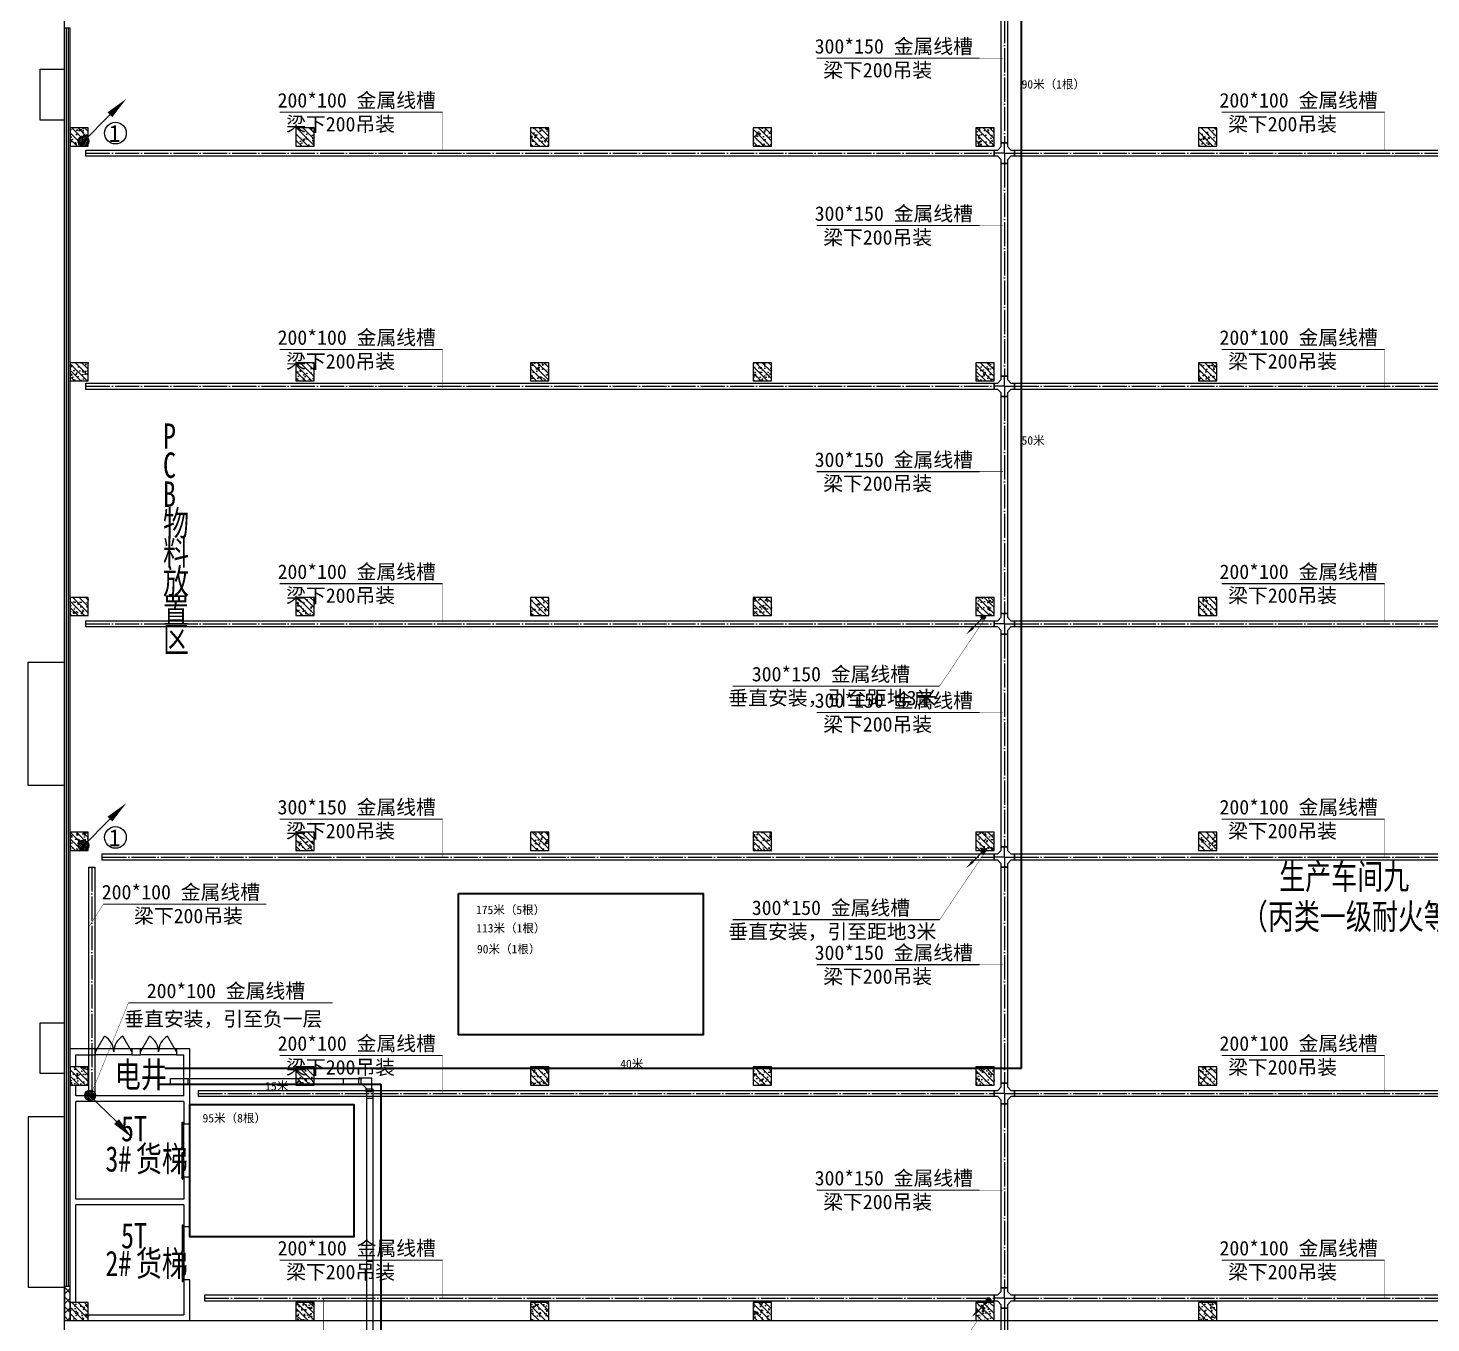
# Model space of a CAD drawing. Header units: millimetres. Extents: x -633009578 to 5705885, y -633235091 to 2571734.
# Drawn here: x 4037580 to 4095545, y 2128035 to 2181535 of the extents above; entities that cross this region are included whole.
import ezdxf

# ---------------------------------------------------------------- set-up
doc = ezdxf.new("R2010")
doc.units = ezdxf.units.MM
doc.header["$LTSCALE"] = 1000
doc.header["$MEASUREMENT"] = 0
doc.linetypes.add('DOTE', pattern=[2.4200000000000004, 2, -0.2, 0.02, -0.2])
doc.layers.get('0').update_dxf_attribs({"color": 9})
for name, color, linetype in [('000000000000电气', 7, 'Continuous'), ('A-COLUM(柱)', 255, 'Continuous'), ('A-DOOR(门）', 4, 'Continuous'), ('A-F-AREA(计算)', 5, 'Continuous'), ('A-FLOR(看线)', 8, 'Continuous'), ('A-HATH(填充)', 8, 'Continuous'), ('A-TEXT(房间)', 243, 'Continuous'), ('A-WALL(墙)', 255, 'Continuous'), ('A-WINDOW（窗）', 4, 'Continuous'), ('WALL', 9, 'Continuous'), ('电-弱电平面-箭头', 3, 'Continuous'), ('电-强电平面-线缆', 3, 'Continuous'), ('电-桥架', 4, 'Continuous'), ('设备-箱柜', 3, 'Continuous')]:
    doc.layers.add(name, color=color, linetype=linetype)
doc.styles.add('_TCH', font='simhei.ttf', dxfattribs={"width": 0.75, "bigfont": 'hztxt.shx'})
doc.styles.add('ELEC-DIM', font='simhei.ttf')
doc.styles.add('IDQSTYLE', font='simhei.ttf', dxfattribs={"width": 0.707, "bigfont": 'hztxt.shx'})
doc.styles.add('宋', font='simhei.ttf', dxfattribs={"width": 0.8})
doc.styles.add('宋体', font='simhei.ttf')

# ---------------------------------------------------------------- blocks, each defined once
blk = doc.blocks.new('*X3')
at = {"color": 0, "linetype": 'Continuous'}
for p, q in [((192.587376364835, 446.7215535232801), (193.8713933576327, 448.0055705160779)), ((192.6509968705344, 446.3609099602676), (194.2320369206452, 447.9419500103785)), ((192.6864539319484, 447.2448951591055), (193.3480517218074, 447.9064929489645)), ((192.7889704286661, 446.0746194496875), (194.5183274312254, 447.8039764522467)), ((192.9823694457329, 445.8437543980423), (194.7491924828706, 447.61057743518)), ((193.2275231399996, 445.664644023597), (194.9283028573159, 447.3654237409133)), ((193.5311577474, 445.5440145622856), (195.0489323186273, 447.0617891335129)), ((193.9202347052458, 445.5088274514194), (195.0841194294935, 446.6727121756671)), ((194.6075199946775, 445.7718486721392), (194.8210982087737, 445.9854268862354))]:
    blk.add_line(p, q, dxfattribs=at)
blk = doc.blocks.new('HC001442')
at = {"color": 0, "linetype": 'Continuous'}
blk.add_line((2.614797267597169e-12, -0.0577611932696982), (-3.1054929004722, -3.232738715066034), dxfattribs=at)
blk.add_lwpolyline([(-3.1054929004722, -3.232738715066034, 0.8, 0, 0), (-5.057392361375946, -5.119309791709952, 0, 0, 0)], format="xyseb", dxfattribs=at)
blk.add_circle((0, 0), 0.625, dxfattribs=at)
at = {"color": 0, "linetype": 'Continuous', "xscale": 0.5, "yscale": 0.5, "zscale": 0.5}
blk.add_blockref('*X3', (-96.91845018383279, -223.3780232566237), dxfattribs=at)
at = {"color": 0, "style": 'IDQSTYLE', "width": 0.7}
blk.add_attdef('PSFHATT', (2.62500001, -5.119309791709952), '', height=2.5, dxfattribs=at)
blk = doc.blocks.new('*X130')
at = {"color": 0, "linetype": 'Continuous'}
for p, q in [((192.587376364835, 446.7215535232801), (193.8713933576327, 448.0055705160779)), ((192.6509968705344, 446.3609099602676), (194.2320369206452, 447.9419500103785)), ((192.6864539319484, 447.2448951591055), (193.3480517218074, 447.9064929489645)), ((192.7889704286661, 446.0746194496875), (194.5183274312254, 447.8039764522467)), ((192.9823694457329, 445.8437543980423), (194.7491924828706, 447.61057743518)), ((193.2275231399996, 445.664644023597), (194.9283028573159, 447.3654237409133)), ((193.5311577474, 445.5440145622856), (195.0489323186273, 447.0617891335129)), ((193.9202347052458, 445.5088274514194), (195.0841194294935, 446.6727121756671)), ((194.6075199946775, 445.7718486721392), (194.8210982087737, 445.9854268862354))]:
    blk.add_line(p, q, dxfattribs=at)
blk = doc.blocks.new('HC001441')
at = {"color": 0, "linetype": 'Continuous'}
blk.add_line((0, -0.05776119327242668), (3.105492900474815, 3.117216328523909), dxfattribs=at)
blk.add_lwpolyline([(3.105492900474815, 3.117216328523909, 0.8, 0, 0), (5.057392361378561, 5.003787405167827, 0, 0, 0)], format="xyseb", dxfattribs=at)
blk.add_circle((0, 0), 0.625, dxfattribs=at)
at = {"color": 0, "linetype": 'Continuous', "xscale": 0.5, "yscale": 0.5, "zscale": 0.5}
blk.add_blockref('*X130', (-96.91845018383279, -223.3780232566237), dxfattribs=at)
at = {"color": 0, "style": 'IDQSTYLE', "width": 0.7}
blk.add_attdef('PSFHATT', (7.057392361378561, -0.62500001), '', height=2.5, dxfattribs=at)
blk = doc.blocks.new('G$CF6649E20')
at = {"layer": '电-弱电平面-箭头', "color": 4}
blk.add_circle((1316.889421409462, 332.4712073528208), 448.9330526033001, dxfattribs=at)
at = {"layer": '电-弱电平面-箭头', "color": 4, "xscale": 350, "yscale": 350, "zscale": 350}
blk.add_blockref('HC001441', (0, 0), dxfattribs=at)
at = {"layer": '电-弱电平面-箭头', "color": 4, "style": '宋'}
blk.add_text('1', height=700, dxfattribs=at).set_placement((1046.360447603278, -30.60809063538909))
blk = doc.blocks.new('G$C989A74A2')
for p in [(264.5834476654418, -18986.03853711719), (264.5834476654418, -48086.03853711719)]:
    blk.add_blockref('G$CF6649E20', p)
blk = doc.blocks.new('$DORLIB2D$00000127')
at = {"color": 0}
for points in [[(-0.5333333333328483, 0.7948983154366971), (-0.5333333333328483, 0.690405644187237)], [(-0.03333333333284827, 0.7948983154366971), (-0.5333333333328483, 0.7948983154366971)], [(-0.03333333333284827, 0.7948983154366971), (-0.03333333333284827, 0.690405644187237)], [(0.5333333333328483, 0.7948983154366971), (0.03333333333284827, 0.7948983154366971)], [(0.03333333333284827, 0.7948983154366971), (0.03333333333284827, 0.690405644187237)], [(0.5333333333328483, 0.7948983154366971), (0.5333333333328483, 0.690405644187237)], [(-0.03333333333284827, 0.690405644187237), (-0.5333333333328483, 0.690405644187237)], [(0.5333333333328483, 0.690405644187237), (0.03333333333284827, 0.690405644187237)], [(0.5, 0.4999999999999858), (-0.5, 0.4999999999999858)]]:
    blk.add_lwpolyline(points, dxfattribs=at)
blk = doc.blocks.new('$DorLib2D$00000231')
at = {"color": 0}
for p, q in [((-0.4999999999999947, 7.105427357601002e-15), (-0.2500000000000284, 0.4330127018921708)), ((0.5000000000000053, 7.105427357601002e-15), (0.250000000000032, 0.4330127018921708))]:
    blk.add_line(p, q, dxfattribs=at)
for centre, radius, start, end in [((-0.4999999999996803, 3.055333763768431e-13), 0.499999999999681, 0, 59.99999999996344), ((0.5000000000000426, -2.486899575160351e-14), 0.4999999999999835, 120.0000000000366, 180)]:
    blk.add_arc(centre, radius, start, end, dxfattribs=at)
blk = doc.blocks.new('$TCHSYS$WIN2D')
for p, q in [((-0.5, 0.5), (0.5, 0.5)), ((-0.5, 0.5), (-0.4999999999999999, -0.5)), ((0.5, 0.5), (0.4999999999999998, -0.5)), ((0.5, 0.1666666666666666), (-0.5, 0.1666666666666666)), ((0.5, -0.1666666666666667), (-0.5, -0.1666666666666667)), ((-0.4999999999999999, -0.5), (0.5, -0.5))]:
    blk.add_line(p, q)
blk = doc.blocks.new('_FZH')
h = blk.add_hatch()
h.set_pattern_fill('钢筋混凝土', color=256, scale=0.1, style=0)
h.set_pattern_definition([(45, (0, 0), (-0.1767766952966369, 0.1767766952966369), []), (50, (0, 0), (0.7172601826007535, -0.06275213498259512), [0.07500000000000001, -0.8250000000000001]), (355, (0, 0), (-0.138751333613, 0.7521921337000119), [0.06, -0.66]), (100.4514, (0.05977168000000001, -0.00522934), (0.5785093817140216, 0.6894395420609536), [0.06374019, -0.701142112]), (46.1842, (0, 0.2), (1.067241048625645, -0.1655190143290181), [0.1125, -1.2375]), (96.6356, (0.088936745, 0.186206693), (0.9346627055487033, 0.9741178709004418), [0.095610288, -1.051713]), (351.1842, (0, 0.2), (0.9346619451336272, 0.9741186009253247), [0.09000000000000001, -0.9900000000000001]), (21, (0.1, 0.15), (0.5969070521184617, -0.4026188906653388), [0.07500000000000001, -0.8250000000000001]), (326, (0.1, 0.15), (0.2433153319215824, 0.7251500450468529), [0.06, -0.66]), (71.4514, (0.149742233, 0.116448394), (0.84022262858149, 0.3225304967099524), [0.06374019, -0.701142112]), (37.50000000000001, (0, 0), (0.01215985531729062, 0.3328938538313115), [0, -0.652, 0, -0.67, 0, -0.6625000000000001]), (7.499999999999999, (0, 0), (0.2630695374421486, 0.3944117118823603), [0, -0.382, 0, -0.637, 0, -0.2525]), (-32.5, (-0.223, 0), (0.533822436172409, -0.02255487173437976), [0, -0.25, 0, -0.78, 0, -1.035]), (-42.5, (-0.323, 0), (0.5831861693423862, 0.1001049823323177), [0, -0.325, 0, -0.518, 0, -0.735])])
h.paths.add_polyline_path([(-0.5, -0.5), (0.5, -0.5), (0.5, 0.5), (-0.5, 0.5)])
blk.add_lwpolyline([(-0.5, -0.5), (0.5, -0.5), (0.5, 0.5), (-0.5, 0.5)], close=True)

msp = doc.modelspace()

# ---------------------------------------------------------------- hatches: boundary and pattern name
at = {"layer": 'A-HATH(填充)'}
h = msp.add_hatch(dxfattribs=at)
h.set_pattern_fill('多孔材料', color=256, scale=100, style=0)
h.set_pattern_definition([(45, (1607021.475196055, 677964.29318137), (-200.0002033111466, 200.0002033111467), []), (135, (1607021.475196055, 677964.29318137), (-200.0002033111467, -200.0002033111466), [])])
h.paths.add_polyline_path([(4039319.99403178, 2128134.629172626), (4039319.994031779, 2129534.629172784), (4039079.994031779, 2129534.629172784), (4039079.99403178, 2128134.629172626)])

# ---------------------------------------------------------------- linework, layer by layer
at = {"layer": '000000000000电气', "color": 1, "lineweight": 35}
for p, q in [((4078631.110877555, 2154015.756419795), (4078631.110877555, 2187129.298689352)), ((4078631.110877555, 2138563.191596956), (4078631.110877555, 2154015.756419795)), ((4043237.950087921, 2138563.191596956), (4078631.110877555, 2138563.191596956)), ((4043025.828435468, 2137893.672441802), (4052154.677816775, 2137893.672441802)), ((4052154.677816775, 2137893.672441802), (4052154.677816775, 2124550.479130806))]:
    msp.add_line(p, q, dxfattribs=at)
for points in [[(4055370.837727953, 2145783.607810909), (4065470.457478072, 2145783.607810909), (4065470.457478072, 2139939.802672476), (4055370.837727953, 2139939.802672476)], [(4044259.994032077, 2137066.636209958), (4051045.057379165, 2137066.636209958), (4051045.057379165, 2131588.70408889), (4044259.994032077, 2131588.70408889)]]:
    msp.add_lwpolyline(points, close=True, dxfattribs=at)
at = {"layer": 'A-DOOR(门）'}
for p, q in [((4041869.994031835, 2139354.629172626), (4040369.994031835, 2139354.629172626)), ((4041869.994031835, 2139114.629172626), (4040369.994031835, 2139114.629172626)), ((4043719.994031806, 2139354.629172626), (4042219.994031806, 2139354.629172626)), ((4043719.994031806, 2139114.629172626), (4042219.994031806, 2139114.629172626))]:
    msp.add_line(p, q, dxfattribs=at)
at = {"layer": 'A-F-AREA(计算)'}
msp.add_lwpolyline([(4039079.994031782, 2196074.629172625), (4173359.994031782, 2196074.629172625), (4173359.994031782, 2059994.629172625), (4039079.994031782, 2059994.629172625)], close=True, dxfattribs=at)
at = {"layer": 'A-FLOR(看线)'}
for points in [[(4039079.994031789, 2177734.629172852), (4038079.994031789, 2177734.629172852), (4038079.994031789, 2179834.629172697), (4039079.994031782, 2179834.629172697)], [(4039079.994031776, 2150234.629666903), (4037579.994031781, 2150234.629666903), (4037579.994031782, 2155334.629419829), (4039079.99403178, 2155334.629419829)], [(4039079.994031787, 2138334.629172615), (4038079.994031787, 2138334.629172615), (4038079.994031787, 2140434.62917246), (4039079.99403178, 2140434.62917246)], [(4039079.994031782, 2136554.629173296), (4037579.994031782, 2136554.629173296), (4037579.994031782, 2129514.629172376), (4039079.994031776, 2129514.629172376)], [(4040069.99403178, 2128134.629172626), (4106119.994031765, 2128134.629172626)]]:
    msp.add_lwpolyline(points, dxfattribs=at)
at = {"layer": 'A-WALL(墙)'}
for p, q in [((4039319.994031808, 2138609.629172255), (4039319.994032071, 2139354.629172619)), ((4040369.994031504, 2139354.629172629), (4039319.994032071, 2139354.629172619)), ((4039559.994031933, 2138609.629172255), (4039559.994032071, 2139114.629172631)), ((4039559.994032071, 2139114.629172631), (4040369.994031504, 2139114.629172598)), ((4040369.994031504, 2139114.629172598), (4040369.994031504, 2139354.629172629)), ((4042219.994031504, 2139354.629172629), (4041869.994031504, 2139354.629172629)), ((4041869.994031504, 2139354.629172629), (4041869.994031504, 2139114.629172598)), ((4041869.994031504, 2139114.629172598), (4042219.994031505, 2139114.629172598)), ((4042219.994031505, 2139114.629172598), (4042219.994031504, 2139354.629172629)), ((4044259.994032183, 2139354.629172619), (4043719.994031504, 2139354.629172629)), ((4043719.994031504, 2139354.629172629), (4043719.994031504, 2139114.629172598)), ((4043719.994031504, 2139114.629172598), (4044019.994032096, 2139114.629172631)), ((4044019.994032096, 2137424.629173281), (4044019.994032096, 2139114.629172631)), ((4044259.994032075, 2137304.629173325), (4044259.994032183, 2139354.629172619)), ((4039319.994031841, 2137304.629173325), (4039319.994031739, 2137859.629172906)), ((4039559.994031394, 2137424.629173281), (4039559.994031847, 2137859.629172906)), ((4039319.994031841, 2133034.629172826), (4039319.994031841, 2137304.629173325)), ((4044019.994032096, 2137424.629173281), (4039559.994031394, 2137424.629173281)), ((4039559.994031924, 2133154.629172827), (4039559.994031923, 2137184.629173317)), ((4044019.994031998, 2137184.629173317), (4039559.994031923, 2137184.629173317)), ((4044019.994031998, 2137184.629173317), (4044019.994032001, 2136254.629172784)), ((4044259.994032085, 2136254.629172784), (4044259.994032075, 2137304.629173325)), ((4044019.994032001, 2136254.629172784), (4044259.994032085, 2136254.629172784)), ((4044259.994032085, 2134054.629172276), (4044019.994032002, 2134054.629172276)), ((4044019.994032002, 2134054.629172276), (4044019.994032, 2133154.629172827)), ((4044259.994032076, 2133034.629172826), (4044259.994032085, 2134054.629172276)), ((4044019.994032, 2133154.629172827), (4039559.994031924, 2133154.629172827)), ((4039319.994031904, 2128884.629172906), (4039319.994031841, 2133034.629172826)), ((4039559.994031841, 2128884.629172906), (4039559.994031756, 2132914.629172851)), ((4044019.994032057, 2132914.629172851), (4039559.994031756, 2132914.629172851)), ((4044019.994032057, 2132914.629172851), (4044019.994032065, 2132014.629172784)), ((4044259.994032092, 2132014.629172784), (4044259.994032076, 2133034.629172826)), ((4044019.994032065, 2132014.629172784), (4044259.994032092, 2132014.629172784)), ((4044259.99403208, 2129814.629173293), (4044019.994032065, 2129814.629173293)), ((4044019.994032065, 2129814.629173293), (4044019.994032058, 2128374.629172571)), ((4044259.994032049, 2128134.629172587), (4044259.99403208, 2129814.629173293)), ((4040069.994031993, 2128374.629172672), (4044019.994032058, 2128374.629172571)), ((4040069.994031993, 2128134.629172657), (4044259.994032049, 2128134.629172587))]:
    msp.add_line(p, q, dxfattribs=at)
at = {"layer": 'WALL'}
for p, q in [((4039319.994031779, 2129534.629172784), (4039079.994031779, 2129534.629172784)), ((4039079.994031779, 2129534.629172784), (4039079.99403178, 2128134.629172626)), ((4039319.99403178, 2128134.629172626), (4039319.994031779, 2129534.629172784)), ((4039079.99403178, 2128134.629172626), (4039319.99403178, 2128134.629172626))]:
    msp.add_line(p, q, dxfattribs=at)
at = {"layer": '电-强电平面-线缆', "color": 1, "linetype": 'Continuous', "const_width": 30}
msp.add_lwpolyline([(4049784, 2129064.395047395), (4049784, 2126898.5)], dxfattribs=at)
at = {"layer": '电-桥架', "color": 5, "linetype": 'DOTE', "ltscale": 0.5}
for p, q in [((4077918.574207263, 2185541.79037632), (4077918.574223148, 2176790.805633994)), ((4077918.57422392, 2176365.805633994), (4077918.574223148, 2176790.805633994)), ((4039964.00885416, 2176365.805633994), (4077493.57422392, 2176365.805633994)), ((4077918.57422392, 2176365.805633994), (4077493.57422392, 2176365.805633994)), ((4077918.57422392, 2176365.805633994), (4078343.57422392, 2176365.805633994)), ((4077918.57422392, 2176365.805633994), (4077918.574224691, 2175940.805633994)), ((4078343.57422392, 2176365.805633994), (4144914.061431618, 2176365.805633994)), ((4077918.574224691, 2175940.805633994), (4077918.574240635, 2167157.823055513)), ((4039964.00885416, 2166732.823055513), (4077493.574241407, 2166732.823055513)), ((4077918.574241407, 2166732.823055513), (4077493.574241407, 2166732.823055513)), ((4077918.574241407, 2166732.823055513), (4077918.574240635, 2167157.823055513)), ((4077918.574241407, 2166732.823055513), (4077918.574242178, 2166307.823055513)), ((4077918.574241407, 2166732.823055513), (4078343.574241407, 2166732.823055513)), ((4078343.574241407, 2166732.823055513), (4144914.061449302, 2166732.823055513)), ((4077918.574242178, 2166307.823055513), (4077918.574258452, 2157343.086088762)), ((4039964.00885416, 2156918.086088762), (4077493.574259223, 2156918.086088762)), ((4077918.574259223, 2156918.086088762), (4077493.574259223, 2156918.086088762)), ((4077918.574259223, 2156918.086088762), (4077918.574258452, 2157343.086088762)), ((4077918.574259223, 2156918.086088762), (4077918.574259995, 2156493.086088762)), ((4077918.574259223, 2156918.086088762), (4078343.574259223, 2156918.086088762)), ((4078343.574259223, 2156918.086088762), (4144914.061467319, 2156918.086088762)), ((4077918.574259995, 2156493.086088762), (4077918.574275939, 2147710.103510283)), ((4077918.57427671, 2147285.103510283), (4077918.574275939, 2147710.103510283)), ((4040645.712387721, 2147285.103510279), (4077493.57427671, 2147285.103510283)), ((4077918.57427671, 2147285.103510283), (4077493.57427671, 2147285.103510283)), ((4077918.57427671, 2147285.103510283), (4077918.574277482, 2146860.103510283)), ((4077918.57427671, 2147285.103510283), (4078343.57427671, 2147285.103510283)), ((4078343.57427671, 2147285.103510283), (4144914.061485003, 2147285.103510283)), ((4040220.712386958, 2146860.103510283), (4040220.712372172, 2137463.223113648)), ((4077918.574277482, 2146860.103510283), (4077918.574293673, 2137940.8051406)), ((4077918.574294445, 2137515.8051406), (4077918.574293673, 2137940.8051406)), ((4044620.057356586, 2137515.8051406), (4077493.574294445, 2137515.8051406)), ((4077918.574294445, 2137515.8051406), (4077493.574294445, 2137515.8051406)), ((4077918.574294445, 2137515.8051406), (4077918.574295216, 2137090.8051406)), ((4077918.574294445, 2137515.8051406), (4078343.574294445, 2137515.8051406)), ((4078343.574294445, 2137515.8051406), (4144914.061502936, 2137515.8051406)), ((4077918.574295216, 2137090.8051406), (4077918.574309015, 2129489.395047395)), ((4044881.670379602, 2129064.395047395), (4077493.574309786, 2129064.395047395)), ((4077918.574309786, 2129064.395047395), (4077493.574309786, 2129064.395047395)), ((4077918.574309786, 2129064.395047395), (4077918.574309015, 2129489.395047395)), ((4077918.574309786, 2129064.395047395), (4077918.574310558, 2128639.395047395)), ((4077918.574309786, 2129064.395047395), (4078343.574309786, 2129064.395047395)), ((4078343.574309786, 2129064.395047395), (4144914.061518451, 2129064.395047395)), ((4077918.574310558, 2128639.395047395), (4077918.574330654, 2117569.399305051))]:
    msp.add_line(p, q, dxfattribs=at)
at = {"layer": '电-桥架', "ltscale": 0.5}
for points in [[(4077793.574223148, 2176790.805633766), (4077793.574207263, 2185541.790376092), (4078043.574207263, 2185541.790376548), (4078043.574223148, 2176790.805634221)], [(4078343.574223921, 2176240.805633994), (4078193.574223921, 2176240.805633994), (4078043.574224419, 2176090.805634222), (4078043.574224692, 2175940.805634222), (4077793.574224692, 2175940.805633767), (4077793.574224419, 2176090.805633767), (4077643.574223921, 2176240.805633994), (4077493.574223921, 2176240.805633994), (4077493.574223919, 2176490.805633994), (4077643.574223919, 2176490.805633994), (4077793.574223421, 2176640.805633766), (4077793.574223149, 2176790.805633766), (4078043.574223149, 2176790.805634221), (4078043.574223421, 2176640.805634221), (4078193.57422392, 2176490.805633994), (4078343.57422392, 2176490.805633994)], [(4077493.574223921, 2176240.805633994), (4039964.008854161, 2176240.805633994), (4039964.00885416, 2176490.805633994), (4077493.57422392, 2176490.805633994)], [(4144914.061431619, 2176240.805633994), (4078343.574223921, 2176240.805633994), (4078343.57422392, 2176490.805633994), (4144914.061431618, 2176490.805633994)], [(4077793.574240635, 2167157.823055285), (4077793.574224691, 2175940.805633766), (4078043.574224691, 2175940.805634221), (4078043.574240635, 2167157.82305574)], [(4077493.574241408, 2166607.823055513), (4039964.008854161, 2166607.823055513), (4039964.00885416, 2166857.823055513), (4077493.574241407, 2166857.823055513)], [(4078343.574241408, 2166607.823055513), (4078193.574241408, 2166607.823055513), (4078043.574241906, 2166457.82305574), (4078043.574242179, 2166307.82305574), (4077793.574242179, 2166307.823055285), (4077793.574241906, 2166457.823055285), (4077643.574241408, 2166607.823055513), (4077493.574241408, 2166607.823055513), (4077493.574241406, 2166857.823055513), (4077643.574241406, 2166857.823055513), (4077793.574240908, 2167007.823055285), (4077793.574240636, 2167157.823055285), (4078043.574240636, 2167157.82305574), (4078043.574240908, 2167007.82305574), (4078193.574241407, 2166857.823055513), (4078343.574241407, 2166857.823055513)], [(4144914.061449303, 2166607.823055513), (4078343.574241408, 2166607.823055513), (4078343.574241407, 2166857.823055513), (4144914.061449302, 2166857.823055513)], [(4077793.574258452, 2157343.086088534), (4077793.574242178, 2166307.823055285), (4078043.574242178, 2166307.82305574), (4078043.574258452, 2157343.086088989)], [(4077493.574259224, 2156793.086088762), (4039964.008854161, 2156793.086088762), (4039964.00885416, 2157043.086088762), (4077493.574259223, 2157043.086088762)], [(4078343.574259225, 2156793.086088762), (4078193.574259225, 2156793.086088762), (4078043.574259723, 2156643.086088989), (4078043.574259995, 2156493.086088989), (4077793.574259995, 2156493.086088534), (4077793.574259723, 2156643.086088534), (4077643.574259224, 2156793.086088762), (4077493.574259224, 2156793.086088762), (4077493.574259223, 2157043.086088762), (4077643.574259223, 2157043.086088762), (4077793.574258725, 2157193.086088534), (4077793.574258452, 2157343.086088534), (4078043.574258452, 2157343.086088989), (4078043.574258725, 2157193.086088989), (4078193.574259223, 2157043.086088762), (4078343.574259223, 2157043.086088762)], [(4144914.06146732, 2156793.086088762), (4078343.574259224, 2156793.086088762), (4078343.574259223, 2157043.086088762), (4144914.061467319, 2157043.086088762)], [(4077793.574275939, 2147710.103510055), (4077793.574259995, 2156493.086088534), (4078043.574259995, 2156493.086088989), (4078043.574275939, 2147710.10351051)], [(4078343.574276712, 2147160.103510283), (4078193.574276712, 2147160.103510283), (4078043.57427721, 2147010.103510511), (4078043.574277482, 2146860.103510511), (4077793.574277482, 2146860.103510056), (4077793.57427721, 2147010.103510056), (4077643.574276711, 2147160.103510283), (4077493.574276711, 2147160.103510283), (4077493.57427671, 2147410.103510283), (4077643.57427671, 2147410.103510283), (4077793.574276212, 2147560.103510055), (4077793.574275939, 2147710.103510055), (4078043.574275939, 2147710.10351051), (4078043.574276212, 2147560.10351051), (4078193.57427671, 2147410.103510283), (4078343.57427671, 2147410.103510283)], [(4077493.574276711, 2147160.103510283), (4040645.712387722, 2147160.103510279), (4040645.712387721, 2147410.103510279), (4077493.57427671, 2147410.103510283)], [(4144914.061485004, 2147160.103510283), (4078343.574276711, 2147160.103510283), (4078343.57427671, 2147410.103510283), (4144914.061485003, 2147410.103510283)], [(4040095.712372172, 2137463.223113872), (4040095.712386958, 2146860.103510506), (4040345.712386958, 2146860.103510059), (4040345.712372172, 2137463.223113425)], [(4077793.574293673, 2137940.805140372), (4077793.574277482, 2146860.103510055), (4078043.574277482, 2146860.10351051), (4078043.574293673, 2137940.805140827)], [(4050598.216767229, 2137888.367386078), (4043459.75097426, 2137888.367386078), (4043459.750974259, 2138138.367386078), (4050598.216767228, 2138138.367386078)], [(4051329.823669531, 2137888.367386078), (4044191.357876562, 2137888.367386078), (4044191.357876561, 2138138.367386078), (4051329.82366953, 2138138.367386078)], [(4051230.519708167, 2137899.970252042), (4051380.519708167, 2137899.970252042), (4051530.519707675, 2137749.970252267), (4051530.519707405, 2137599.970252267), (4051780.519707405, 2137599.970251817), (4051780.519708393, 2138149.970252042), (4051230.519708169, 2138149.970252042)], [(4078343.574294446, 2137390.8051406), (4078193.574294446, 2137390.8051406), (4078043.574294944, 2137240.805140828), (4078043.574295217, 2137090.805140828), (4077793.574295217, 2137090.805140373), (4077793.574294944, 2137240.805140373), (4077643.574294446, 2137390.8051406), (4077493.574294446, 2137390.8051406), (4077493.574294444, 2137640.8051406), (4077643.574294444, 2137640.8051406), (4077793.574293946, 2137790.805140372), (4077793.574293674, 2137940.805140372), (4078043.574293674, 2137940.805140827), (4078043.574293946, 2137790.805140827), (4078193.574294445, 2137640.8051406), (4078343.574294445, 2137640.8051406)], [(4077493.574294446, 2137390.8051406), (4044620.057356587, 2137390.8051406), (4044620.057356586, 2137640.8051406), (4077493.574294445, 2137640.8051406)], [(4051820.788625817, 2137318.815420706), (4051820.788494053, 2063908.338486118), (4051570.788494053, 2063908.338486566), (4051570.788625817, 2137318.815421154)], [(4051820.788621522, 2137706.878759115), (4051820.788621522, 2130568.412966146), (4051570.788621522, 2130568.412966145), (4051570.788621522, 2137706.878759114)], [(4144914.061502937, 2137390.8051406), (4078343.574294446, 2137390.8051406), (4078343.574294445, 2137640.8051406), (4144914.061502936, 2137640.8051406)], [(4077793.574309015, 2129489.395047166), (4077793.574295216, 2137090.805140372), (4078043.574295216, 2137090.805140827), (4078043.574309015, 2129489.395047622)], [(4077493.574309787, 2128939.395047395), (4044881.670379603, 2128939.395047395), (4044881.670379602, 2129189.395047395), (4077493.574309786, 2129189.395047395)], [(4078343.574309788, 2128939.395047395), (4078193.574309788, 2128939.395047395), (4078043.574310286, 2128789.395047622), (4078043.574310558, 2128639.395047622), (4077793.574310558, 2128639.395047167), (4077793.574310286, 2128789.395047167), (4077643.574309787, 2128939.395047395), (4077493.574309787, 2128939.395047395), (4077493.574309786, 2129189.395047395), (4077643.574309786, 2129189.395047395), (4077793.574309288, 2129339.395047167), (4077793.574309015, 2129489.395047167), (4078043.574309015, 2129489.395047622), (4078043.574309288, 2129339.395047622), (4078193.574309786, 2129189.395047395), (4078343.574309786, 2129189.395047395)], [(4144914.061518452, 2128939.395047395), (4078343.574309787, 2128939.395047395), (4078343.574309786, 2129189.395047395), (4144914.061518451, 2129189.395047395)], [(4077793.574330654, 2117569.399304823), (4077793.574310558, 2128639.395047166), (4078043.574310558, 2128639.395047622), (4078043.574330654, 2117569.399305278)]]:
    msp.add_lwpolyline(points, close=True, dxfattribs=at)
at = {"layer": '设备-箱柜', "color": 6}
for points in [[(4077868.571000663, 2180286.773856758, 15, 15, 0), (4076894.816785443, 2180286.773856758, 15, 15, 0), (4076894.816785443, 2180286.773856758, 45, 45, 0), (4070169.887095019, 2180286.773856758, 45, 45, 0)], [(4054703.254561677, 2176465.853908454, 15, 15, 0), (4054703.254561677, 2178056.140807257, 15, 15, 0), (4054703.254561677, 2178056.140807257, 45, 45, 0), (4047978.324871252, 2178056.140807257, 45, 45, 0)], [(4093622.745534987, 2176465.853908454, 15, 15, 0), (4093622.745534987, 2178056.140807257, 15, 15, 0), (4093622.745534987, 2178056.140807257, 45, 45, 0), (4086897.815844563, 2178056.140807257, 45, 45, 0)], [(4077868.571000663, 2173375.885885732, 15, 15, 0), (4076894.816785443, 2173375.885885732, 15, 15, 0), (4076894.816785443, 2173375.885885732, 45, 45, 0), (4070169.887095019, 2173375.885885732, 45, 45, 0)], [(4054703.254561677, 2166664.202006578, 15, 15, 0), (4054703.254561677, 2168254.48890538, 15, 15, 0), (4054703.254561677, 2168254.48890538, 45, 45, 0), (4047978.324871252, 2168254.48890538, 45, 45, 0)], [(4093622.745534987, 2166664.202006578, 15, 15, 0), (4093622.745534987, 2168254.48890538, 15, 15, 0), (4093622.745534987, 2168254.48890538, 45, 45, 0), (4086897.815844563, 2168254.48890538, 45, 45, 0)], [(4077868.571000663, 2163206.610607154, 15, 15, 0), (4076894.816785443, 2163206.610607154, 15, 15, 0), (4076894.816785443, 2163206.610607154, 45, 45, 0), (4070169.887095019, 2163206.610607154, 45, 45, 0)], [(4054703.254561677, 2156987.568422899, 15, 15, 0), (4054703.254561677, 2158577.855321702, 15, 15, 0), (4054703.254561677, 2158577.855321702, 45, 45, 0), (4047978.324871252, 2158577.855321702, 45, 45, 0)], [(4093622.745534987, 2156987.568422899, 15, 15, 0), (4093622.745534987, 2158577.855321702, 15, 15, 0), (4093622.745534987, 2158577.855321702, 45, 45, 0), (4086897.815844563, 2158577.855321702, 45, 45, 0)], [(4077179.396057379, 2157221.729506819, 15, 15, 0), (4075243.515276277, 2154348.34539925, 15, 15, 0), (4075243.515276277, 2154348.34539925, 45, 45, 0), (4066688.325131857, 2154348.34539925, 45, 45, 0)], [(4077868.571000663, 2153256.686740172, 15, 15, 0), (4076894.816785443, 2153256.686740172, 15, 15, 0), (4076894.816785443, 2153256.686740172, 45, 45, 0), (4070169.887095019, 2153256.686740172, 45, 45, 0)], [(4054703.254561677, 2147261.311077247, 15, 15, 0), (4054703.254561677, 2148851.597976049, 15, 15, 0), (4054703.254561677, 2148851.597976049, 45, 45, 0), (4047978.324871252, 2148851.597976049, 45, 45, 0)], [(4093622.745534987, 2147261.311077247, 15, 15, 0), (4093622.745534987, 2148851.597976049, 15, 15, 0), (4093622.745534987, 2148851.597976049, 45, 45, 0), (4086897.815844563, 2148851.597976049, 45, 45, 0)], [(4077179.396074903, 2147568.493406965, 15, 15, 0), (4075243.515293801, 2144695.109299396, 15, 15, 0), (4075243.515293801, 2144695.109299396, 45, 45, 0), (4066688.325149381, 2144695.109299396, 45, 45, 0)], [(4040121.341976915, 2144448.558899061, 15, 15, 0), (4040694.262269855, 2145339.883040477, 15, 15, 0), (4040694.262269855, 2145339.883040477, 45, 45, 0), (4047419.191960279, 2145339.883040477, 45, 45, 0)], [(4077868.571000663, 2142838.094010162, 15, 15, 0), (4076894.816785443, 2142838.094010162, 15, 15, 0), (4076894.816785443, 2142838.094010162, 45, 45, 0), (4070169.887095019, 2142838.094010162, 45, 45, 0)], [(4040177.026324693, 2137469.921028272, 15, 15, 0), (4041730.10592792, 2141260.158886149, 15, 15, 0), (4041730.10592792, 2141260.158886149, 45, 45, 0), (4050162.338091304, 2141260.158886149, 45, 45, 0)], [(4054703.254561677, 2137498.135570519, 15, 15, 0), (4054703.254561677, 2139088.422469321, 15, 15, 0), (4054703.254561677, 2139088.422469321, 45, 45, 0), (4047978.324871252, 2139088.422469321, 45, 45, 0)], [(4093622.745534987, 2137498.135570519, 15, 15, 0), (4093622.745534987, 2139088.422469321, 15, 15, 0), (4093622.745534987, 2139088.422469321, 45, 45, 0), (4086897.815844563, 2139088.422469321, 45, 45, 0)], [(4077868.571000663, 2133525.128285923, 15, 15, 0), (4076894.816785443, 2133525.128285923, 15, 15, 0), (4076894.816785443, 2133525.128285923, 45, 45, 0), (4070169.887095019, 2133525.128285923, 45, 45, 0)], [(4054703.254561677, 2129039.621506151, 15, 15, 0), (4054703.254561677, 2130629.908404953, 15, 15, 0), (4054703.254561677, 2130629.908404953, 45, 45, 0), (4047978.324871252, 2130629.908404953, 45, 45, 0)], [(4093622.745534987, 2129039.621506151, 15, 15, 0), (4093622.745534987, 2130629.908404953, 15, 15, 0), (4093622.745534987, 2130629.908404953, 45, 45, 0), (4086897.815844563, 2130629.908404953, 45, 45, 0)], [(4077399.312224289, 2129015.055802263, 15, 15, 0), (4075463.431443187, 2126141.671694694, 15, 15, 0), (4075463.431443187, 2126141.671694694, 45, 45, 0), (4066908.241298767, 2126141.671694694, 45, 45, 0)]]:
    msp.add_lwpolyline(points, format="xyseb", dxfattribs=at)

# ---------------------------------------------------------------- block references
msp.add_blockref('G$C989A74A2', (4039609, 2195847.852026015))
msp.add_blockref('G$C989A74A2', (4039609, 2195847.852026015))
at = {"layer": 'A-COLUM(柱)', "xscale": 750, "yscale": 750, "zscale": 750, "rotation": 270}
for p in [(4039694.99403178, 2177034.629172626), (4049019.99403178, 2177034.629172626), (4058719.99403178, 2177034.629172626), (4067919.99403178, 2177034.629172626), (4077119.99403178, 2177034.629172626), (4086319.99403178, 2177034.629172626), (4039694.99403178, 2167334.629172626), (4049019.99403178, 2167334.629172626), (4058719.99403178, 2167334.629172626), (4067919.99403178, 2167334.629172626), (4077119.99403178, 2167334.629172626), (4086319.99403178, 2167334.629172626), (4039694.99403178, 2157634.629172626), (4049019.99403178, 2157634.629172626), (4058719.99403178, 2157634.629172626), (4067919.99403178, 2157634.629172626), (4077119.99403178, 2157634.629172626), (4086319.99403178, 2157634.629172626), (4039694.99403178, 2147934.629172626), (4049019.99403178, 2147934.629172626), (4058719.99403178, 2147934.629172626), (4067919.99403178, 2147934.629172626), (4077119.99403178, 2147934.629172626), (4086319.99403178, 2147934.629172626), (4039694.99403178, 2138234.629172626), (4049019.99403178, 2138234.629172626), (4058719.99403178, 2138234.629172626), (4067919.99403178, 2138234.629172626), (4077119.99403178, 2138234.629172626), (4086319.99403178, 2138234.629172626), (4039694.99403178, 2128509.629172626), (4049019.99403178, 2128509.629172626), (4058719.99403178, 2128509.629172626), (4067919.99403178, 2128509.629172626), (4077119.99403178, 2128509.629172626), (4086319.99403178, 2128509.629172626)]:
    msp.add_blockref('_FZH', p, dxfattribs=at)
at = {"layer": 'A-DOOR(门）', "extrusion": (0, 0, -1), "xscale": -1500, "yscale": 1500, "zscale": 1500}
for p in [(-4041119.994031835, 2139234.629172626), (-4042969.994031806, 2139234.629172626)]:
    msp.add_blockref('$DorLib2D$00000231', p, dxfattribs=at)
at = {"layer": 'A-DOOR(门）', "extrusion": (0, 0, -1), "xscale": 2200, "yscale": 240, "zscale": 2200, "rotation": 269.9999999999876}
msp.add_blockref('$DORLIB2D$00000127', (-4044139.994032075, 2135154.629172621), dxfattribs=at)
at = {"layer": 'A-DOOR(门）', "xscale": 2200, "yscale": 240, "zscale": 2200, "rotation": 90.00000000001117}
msp.add_blockref('$DORLIB2D$00000127', (4044139.994032076, 2130914.629173031), dxfattribs=at)
at = {"layer": 'A-WINDOW（窗）', "extrusion": (0, 0, -1), "xscale": 52000, "yscale": 240, "zscale": 52000, "rotation": 90.00000000000001}
msp.add_blockref('$TCHSYS$WIN2D', (-4039199.99403178, 2155534.629172669), dxfattribs=at)
at = {"layer": '电-弱电平面-箭头', "color": 4, "xscale": 140, "yscale": 140, "zscale": 140}
for p in [(4077047.210891523, 2157198.353851818), (4077047.210909047, 2147545.117751964), (4077267.127058433, 2128991.680147263)]:
    msp.add_blockref('HC001442', p, dxfattribs=at)
at = {"layer": '电-弱电平面-箭头', "color": 4, "xscale": 350, "yscale": 350, "zscale": 350, "rotation": 270}
msp.add_blockref('HC001441', (4040144.957323092, 2137437.852026671), dxfattribs=at)

# ---------------------------------------------------------------- texts
at = {"layer": '000000000000电气', "color": 4, "lineweight": 35, "style": '宋体'}
for s, p in [('90米（1根）', (4078631.110877555, 2179035.368502133)), ('175米（5根）', (4056087.021455503, 2144925.965887191)), ('113米（1根）', (4056097.394598782, 2144170.528330145)), ('90米（1根）', (4056127.502898836, 2143305.581650127)), ('95米（8根）', (4044789.009899987, 2136319.645466178))]:
    msp.add_text(s, height=350, dxfattribs=at).set_placement(p)
at = {"layer": '000000000000电气', "lineweight": 35, "style": '宋体'}
for s, p in [('50米', (4078631.110877555, 2164322.002977246)), ('40米', (4062048.481076421, 2138563.191596956)), ('15米', (4047379.978725325, 2137640.8051406))]:
    msp.add_text(s, height=350, dxfattribs=at).set_placement(p)
at = {"layer": 'A-TEXT(房间)', "style": '_TCH', "width": 0.75}
for s, p in [('P', (4043156.363140235, 2164150.179272025)), ('C', (4043156.363140235, 2162950.179272025)), ('B', (4043156.363140235, 2161750.179272025)), ('物', (4043156.363140235, 2160550.179272025)), ('料', (4043156.363140235, 2159350.179272025)), ('放', (4043156.363140235, 2158150.179272025)), ('置', (4043156.363140235, 2156950.179272025)), ('区', (4043156.363140235, 2155750.179272025)), ('生产车间九', (4089274.145368244, 2145954.006570367)), ('（丙类一级耐火等级）', (4087731.69048638, 2144302.271348611)), ('电井', (4041163.903848051, 2137764.35704398)), ('5T', (4041421.483679144, 2135537.583160912)), ('货梯', (4042035.243043832, 2134288.292558114)), ('3#', (4040775.243043832, 2134288.292558114)), ('5T', (4041421.483679144, 2131113.681394914)), ('2#', (4040775.243043832, 2129968.108168505)), ('货梯', (4042035.243043832, 2129968.108168505))]:
    msp.add_text(s, height=1050, dxfattribs=at).set_placement(p)
at = {"layer": '设备-箱柜', "color": 6, "style": 'ELEC-DIM'}
for s, p in [('300*150 金属线槽', (4070081.984841647, 2180481.477761646)), ('梁下200吊装', (4070436.599569316, 2179497.149575026)), ('200*100 金属线槽', (4047890.422617881, 2178250.844712144)), ('200*100 金属线槽', (4086809.913591191, 2178250.844712144)), ('梁下200吊装', (4048245.037345549, 2177266.516525524)), ('梁下200吊装', (4087164.52831886, 2177266.516525524)), ('300*150 金属线槽', (4070081.984841647, 2173570.58979062)), ('梁下200吊装', (4070436.599569316, 2172586.261604)), ('200*100 金属线槽', (4047890.422617881, 2168449.192810268)), ('200*100 金属线槽', (4086809.913591191, 2168449.192810268)), ('梁下200吊装', (4048245.037345549, 2167464.864623648)), ('梁下200吊装', (4087164.52831886, 2167464.864623648)), ('300*150 金属线槽', (4070081.984841647, 2163401.314512042)), ('梁下200吊装', (4070436.599569316, 2162416.986325422)), ('200*100 金属线槽', (4047890.422617881, 2158772.559226589)), ('200*100 金属线槽', (4086809.913591191, 2158772.559226589)), ('梁下200吊装', (4048245.037345549, 2157788.231039969)), ('梁下200吊装', (4087164.52831886, 2157788.231039969)), ('300*150 金属线槽', (4067484.421053633, 2154543.049304137)), ('垂直安装，引至距地3米', (4066517.188444142, 2153558.721117517)), ('300*150 金属线槽', (4070081.984841647, 2153451.390645059)), ('梁下200吊装', (4070436.599569316, 2152467.062458439)), ('300*150 金属线槽', (4047890.422617881, 2149046.301880937)), ('200*100 金属线槽', (4086809.913591191, 2149046.301880937)), ('梁下200吊装', (4048245.037345549, 2148061.973694317)), ('梁下200吊装', (4087164.52831886, 2148061.973694317)), ('200*100 金属线槽', (4040625.52996784, 2145534.586945364)), ('300*150 金属线槽', (4067484.421071156, 2144889.813204283)), ('梁下200吊装', (4041958.377277902, 2144550.258758744)), ('垂直安装，引至距地3米', (4066517.188461666, 2143905.485017663)), ('300*150 金属线槽', (4070081.984841647, 2143032.79791505)), ('梁下200吊装', (4070436.599569316, 2142048.46972843)), ('200*100 金属线槽', (4042486.378847738, 2141454.862791036)), ('垂直安装，引至负一层', (4041555.516279459, 2140296.713328768)), ('200*100 金属线槽', (4047890.422617881, 2139283.126374209)), ('200*100 金属线槽', (4086809.913591191, 2139283.126374209)), ('梁下200吊装', (4048245.037345549, 2138298.798187589)), ('梁下200吊装', (4087164.52831886, 2138298.798187589)), ('300*150 金属线槽', (4070081.984841647, 2133719.832190811)), ('梁下200吊装', (4070436.599569316, 2132735.504004191)), ('200*100 金属线槽', (4047890.422617881, 2130824.612309841)), ('200*100 金属线槽', (4086809.913591191, 2130824.612309841)), ('梁下200吊装', (4048245.037345549, 2129840.284123221)), ('梁下200吊装', (4087164.52831886, 2129840.284123221))]:
    msp.add_text(s, height=600, dxfattribs=at).set_placement(p)

doc.saveas('drawing.dxf')
